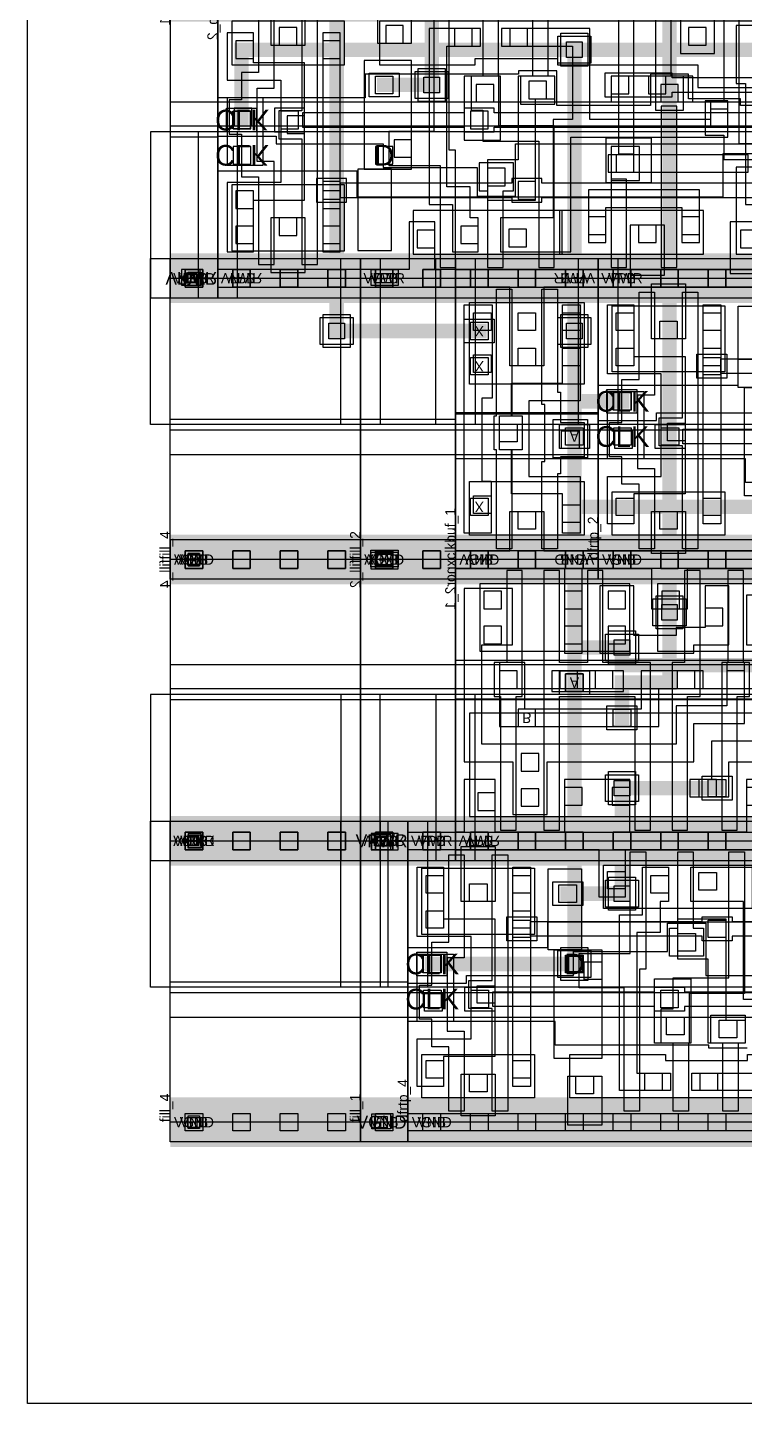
# Model space of a CAD drawing. Extents: x 0 to 50.5, y 0 to 99.5.
# Drawn here: x 0 to 6.93, y 0 to 13.3 of the extents above; entities that cross this region are included whole.
import ezdxf
from ezdxf.enums import TextEntityAlignment as Align

# ---------------------------------------------------------------- set-up
doc = ezdxf.new("R2010")
doc.units = 0
for name, color, linetype in [('L122D16', 13, 'CONTINUOUS'), ('L235D4', 32, 'CONTINUOUS'), ('L236D0', 12, 'CONTINUOUS'), ('L64D16', 14, 'CONTINUOUS'), ('L64D20', 26, 'CONTINUOUS'), ('L64D5', 19, 'CONTINUOUS'), ('L64D59', 18, 'CONTINUOUS'), ('L65D20', 22, 'CONTINUOUS'), ('L66D20', 16, 'CONTINUOUS'), ('L66D44', 21, 'CONTINUOUS'), ('L67D16', 29, 'CONTINUOUS'), ('L67D20', 8, 'CONTINUOUS'), ('L67D44', 9, 'CONTINUOUS'), ('L67D5', 17, 'CONTINUOUS'), ('L68D16', 15, 'CONTINUOUS'), ('L68D20', 6, 'CONTINUOUS'), ('L68D44', 7, 'CONTINUOUS'), ('L68D5', 20, 'CONTINUOUS'), ('L69D20', 4, 'CONTINUOUS'), ('L78D44', 24, 'CONTINUOUS'), ('L81D4', 28, 'CONTINUOUS'), ('L83D44', 30, 'CONTINUOUS'), ('L93D44', 25, 'CONTINUOUS'), ('L94D20', 27, 'CONTINUOUS'), ('L95D20', 23, 'CONTINUOUS')]:
    doc.layers.add(name, color=color, linetype=linetype)

# ---------------------------------------------------------------- blocks, each defined once
blk = doc.blocks.new('VIA_L1M1_PR_MR')
at = {"layer": 'L67D20'}
blk.add_lwpolyline([(-0.085, -0.085), (-0.085, 0.085), (0.085, 0.085), (0.085, -0.085)], close=True, dxfattribs=at)
at = {"layer": 'L67D44'}
blk.add_lwpolyline([(-0.085, -0.085), (-0.085, 0.085), (0.085, 0.085), (0.085, -0.085)], close=True, dxfattribs=at)
at = {"layer": 'L68D20'}
blk.add_lwpolyline([(-0.145, -0.115), (-0.145, 0.115), (0.145, 0.115), (0.145, -0.115)], close=True, dxfattribs=at)
blk = doc.blocks.new('VIA_M1M2_PR')
at = {"layer": 'L68D20'}
blk.add_lwpolyline([(-0.16, -0.13), (-0.16, 0.13), (0.16, 0.13), (0.16, -0.13)], close=True, dxfattribs=at)
at = {"layer": 'L68D44'}
blk.add_lwpolyline([(-0.075, -0.075), (-0.075, 0.075), (0.075, 0.075), (0.075, -0.075)], close=True, dxfattribs=at)
at = {"layer": 'L69D20'}
blk.add_lwpolyline([(-0.13, -0.16), (-0.13, 0.16), (0.13, 0.16), (0.13, -0.16)], close=True, dxfattribs=at)
blk = doc.blocks.new('sky130_fd_sc_hd__dfrtp_4')
at = {"layer": 'L122D16'}
blk.add_lwpolyline([(0.145, -0.085), (0.145, 0.085), (0.315, 0.085), (0.315, -0.085)], close=True, dxfattribs=at)
at = {"layer": 'L236D0'}
blk.add_lwpolyline([(0, 0), (0, 2.72), (10.58, 2.72), (10.58, 0)], close=True, dxfattribs=at)
at = {"layer": 'L64D16'}
blk.add_lwpolyline([(0.145, 2.635), (0.145, 2.805), (0.315, 2.805), (0.315, 2.635)], close=True, dxfattribs=at)
at = {"layer": 'L64D20'}
blk.add_lwpolyline([(-0.19, 1.305), (-0.19, 2.91), (10.77, 2.91), (10.77, 1.305)], close=True, dxfattribs=at)
at = {"layer": 'L65D20'}
for points in [[(0.135, 1.815), (0.135, 2.455), (1.225, 2.455), (1.225, 1.815)], [(1.89, 2.065), (1.89, 2.485), (3.335, 2.485), (3.335, 2.48), (3.33, 2.48), (3.33, 2.065)], [(1.565, 0.235), (1.565, 0.655), (2.49, 0.655), (2.49, 0.595), (3.285, 0.595), (3.285, 0.655), (4.645, 0.655), (4.645, 0.875), (5.315, 0.875), (5.315, 0.595), (6.165, 0.595), (6.165, 0.655), (8.025, 0.655), (8.025, 0.235)], [(0.135, 0.235), (0.135, 0.655), (1.225, 0.655), (1.225, 0.235)]]:
    blk.add_lwpolyline(points, close=True, dxfattribs=at)
at = {"layer": 'L66D20'}
for points in [[(0.395, 0.105), (0.395, 0.73), (0.23, 0.73), (0.23, 0.995), (0.11, 0.995), (0.11, 1.325), (0.23, 1.325), (0.23, 1.74), (0.395, 1.74), (0.395, 2.585), (0.545, 2.585), (0.545, 1.59), (0.38, 1.59), (0.38, 0.88), (0.545, 0.88), (0.545, 0.105)], [(0.815, 0.105), (0.815, 1.1), (0.59, 1.1), (0.59, 1.37), (0.815, 1.37), (0.815, 2.585), (0.965, 2.585), (0.965, 0.105)], [(2.09, 0.105), (2.09, 1.3), (1.655, 1.3), (1.655, 1.63), (2.15, 1.63), (2.15, 2.615), (2.3, 2.615), (2.3, 1.48), (2.24, 1.48), (2.24, 0.105)], [(2.565, 0.105), (2.565, 0.765), (2.45, 0.765), (2.45, 1.095), (2.565, 1.095), (2.565, 1.395), (3.105, 1.395), (3.105, 2.615), (3.255, 2.615), (3.255, 1.245), (2.72, 1.245), (2.72, 0.765), (2.715, 0.765), (2.715, 0.105)], [(2.53, 1.605), (2.53, 1.875), (2.61, 1.875), (2.61, 2.615), (2.76, 2.615), (2.76, 1.875), (2.86, 1.875), (2.86, 1.605)], [(3.045, 0.105), (3.045, 0.765), (2.93, 0.765), (2.93, 1.035), (3.26, 1.035), (3.26, 0.765), (3.195, 0.765), (3.195, 0.105)]]:
    blk.add_lwpolyline(points, close=True, dxfattribs=at)
at = {"layer": 'L66D44'}
for points in [[(1.93, 2.255), (1.93, 2.425), (2.1, 2.425), (2.1, 2.255)], [(2.815, 2.245), (2.815, 2.415), (2.985, 2.415), (2.985, 2.245)], [(0.175, 2.215), (0.175, 2.385), (0.345, 2.385), (0.345, 2.215)], [(0.595, 2.135), (0.595, 2.305), (0.765, 2.305), (0.765, 2.135)], [(1.015, 2.215), (1.015, 2.385), (1.185, 2.385), (1.185, 2.215)], [(2.35, 2.215), (2.35, 2.385), (2.52, 2.385), (2.52, 2.215)], [(0.175, 1.875), (0.175, 2.045), (0.345, 2.045), (0.345, 1.875)], [(1.015, 1.875), (1.015, 2.045), (1.185, 2.045), (1.185, 1.875)], [(2.61, 1.655), (2.61, 1.825), (2.78, 1.825), (2.78, 1.655)], [(1.705, 1.38), (1.705, 1.55), (1.875, 1.55), (1.875, 1.38)], [(0.16, 1.075), (0.16, 1.245), (0.33, 1.245), (0.33, 1.075)], [(0.67, 1.15), (0.67, 1.32), (0.84, 1.32), (0.84, 1.15)], [(2.5, 0.845), (2.5, 1.015), (2.67, 1.015), (2.67, 0.845)], [(3.01, 0.815), (3.01, 0.985), (3.18, 0.985), (3.18, 0.815)], [(0.175, 0.425), (0.175, 0.595), (0.345, 0.595), (0.345, 0.425)], [(1.015, 0.425), (1.015, 0.595), (1.185, 0.595), (1.185, 0.425)], [(0.595, 0.295), (0.595, 0.465), (0.765, 0.465), (0.765, 0.295)], [(1.625, 0.275), (1.625, 0.445), (1.795, 0.445), (1.795, 0.275)], [(2.29, 0.305), (2.29, 0.475), (2.46, 0.475), (2.46, 0.305)], [(2.825, 0.305), (2.825, 0.475), (2.995, 0.475), (2.995, 0.305)]]:
    blk.add_lwpolyline(points, close=True, dxfattribs=at)
at = {"layer": 'L67D16'}
for points in [[(0.15, 1.445), (0.15, 1.615), (0.32, 1.615), (0.32, 1.445)], [(1.525, 1.445), (1.525, 1.615), (1.695, 1.615), (1.695, 1.445)], [(0.15, 1.105), (0.15, 1.275), (0.32, 1.275), (0.32, 1.105)]]:
    blk.add_lwpolyline(points, close=True, dxfattribs=at)
at = {"layer": 'L67D20'}
for points in [[(1.85, 2.175), (1.85, 2.635), (0, 2.635), (0, 2.805), (9.2, 2.805), (9.2, 2.635), (2.1, 2.635), (2.1, 2.175)], [(0.515, 2.135), (0.515, 2.665), (0.845, 2.665), (0.845, 2.135)], [(0.09, 0.345), (0.09, 0.805), (0.61, 0.805), (0.61, 1.795), (0.09, 1.795), (0.09, 2.465), (0.345, 2.465), (0.345, 1.965), (0.84, 1.965), (0.84, 0.635), (0.345, 0.635), (0.345, 0.345)], [(1.015, 0.345), (1.015, 2.465), (1.185, 2.465), (1.185, 0.345)], [(1.355, 1.665), (1.355, 2.45), (1.68, 2.45), (1.68, 1.665)], [(2.045, 0.305), (2.045, 2.005), (2.27, 2.005), (2.27, 2.465), (2.52, 2.465), (2.52, 2.135), (2.44, 2.135), (2.44, 1.835), (2.215, 1.835), (2.215, 0.475), (2.54, 0.475), (2.54, 0.305)], [(2.745, 0.305), (2.745, 0.475), (3.43, 0.475), (3.43, 1.185), (3.245, 1.185), (3.245, 2.135), (2.735, 2.135), (2.735, 2.465), (3.415, 2.465), (3.415, 1.355), (4.935, 1.355), (4.935, 1.005), (4.765, 1.005), (4.765, 1.185), (3.6, 1.185), (3.6, 0.305)], [(2.905, 0.765), (2.905, 1.575), (2.61, 1.575), (2.61, 1.965), (3.075, 1.965), (3.075, 0.985), (3.26, 0.985), (3.26, 0.765)], [(0.09, 0.975), (0.09, 1.625), (0.44, 1.625), (0.44, 0.975)], [(1.415, 0.615), (1.415, 1.665), (1.875, 1.665), (1.875, 0.615)], [(2.385, 0.765), (2.385, 1.385), (2.735, 1.385), (2.735, 0.765)], [(0.515, 0.06), (0.515, 0.465), (0.845, 0.465), (0.845, 0.06)], [(1.545, -0.03), (1.545, 0.445), (1.875, 0.445), (1.875, -0.03)], [(0, -0.085), (0, 0.085), (9.2, 0.085), (9.2, -0.085)]]:
    blk.add_lwpolyline(points, close=True, dxfattribs=at)
at = {"layer": 'L67D44'}
for points in [[(0.145, 2.635), (0.145, 2.805), (0.315, 2.805), (0.315, 2.635)], [(0.605, 2.635), (0.605, 2.805), (0.775, 2.805), (0.775, 2.635)], [(1.065, 2.635), (1.065, 2.805), (1.235, 2.805), (1.235, 2.635)], [(1.525, 2.635), (1.525, 2.805), (1.695, 2.805), (1.695, 2.635)], [(1.985, 2.635), (1.985, 2.805), (2.155, 2.805), (2.155, 2.635)], [(2.445, 2.635), (2.445, 2.805), (2.615, 2.805), (2.615, 2.635)], [(2.905, 2.635), (2.905, 2.805), (3.075, 2.805), (3.075, 2.635)], [(1.015, 1.785), (1.015, 1.955), (1.185, 1.955), (1.185, 1.785)], [(2.905, 1.785), (2.905, 1.955), (3.075, 1.955), (3.075, 1.785)], [(0.61, 1.105), (0.61, 1.275), (0.78, 1.275), (0.78, 1.105)], [(2.445, 1.105), (2.445, 1.275), (2.615, 1.275), (2.615, 1.105)], [(0.145, -0.085), (0.145, 0.085), (0.315, 0.085), (0.315, -0.085)], [(0.605, -0.085), (0.605, 0.085), (0.775, 0.085), (0.775, -0.085)], [(1.065, -0.085), (1.065, 0.085), (1.235, 0.085), (1.235, -0.085)], [(1.525, -0.085), (1.525, 0.085), (1.695, 0.085), (1.695, -0.085)], [(1.985, -0.085), (1.985, 0.085), (2.155, 0.085), (2.155, -0.085)], [(2.445, -0.085), (2.445, 0.085), (2.615, 0.085), (2.615, -0.085)], [(2.905, -0.085), (2.905, 0.085), (3.075, 0.085), (3.075, -0.085)]]:
    blk.add_lwpolyline(points, close=True, dxfattribs=at)
at = {"layer": 'L68D16'}
for points in [[(0.145, 2.635), (0.145, 2.805), (0.315, 2.805), (0.315, 2.635)], [(0.145, -0.085), (0.145, 0.085), (0.315, 0.085), (0.315, -0.085)]]:
    blk.add_lwpolyline(points, close=True, dxfattribs=at)
at = {"layer": 'L68D20', "const_width": 0.48}
for points in [[(0, 2.72), (9.2, 2.72)], [(0, 0), (9.2, 0)]]:
    blk.add_lwpolyline(points, dxfattribs=at)
at = {"layer": 'L68D20'}
for points in [[(0.955, 1.755), (0.955, 1.985), (1.245, 1.985), (1.245, 1.755)], [(2.845, 1.755), (2.845, 1.8), (1.185, 1.8), (1.185, 1.94), (2.845, 1.94), (2.845, 1.985), (3.135, 1.985), (3.135, 1.94), (6.075, 1.94), (6.075, 1.8), (3.135, 1.8), (3.135, 1.755)], [(0.55, 1.075), (0.55, 1.305), (0.84, 1.305), (0.84, 1.075)], [(2.385, 1.075), (2.385, 1.12), (0.82, 1.12), (0.82, 1.26), (2.385, 1.26), (2.385, 1.305), (2.675, 1.305), (2.675, 1.26), (6.045, 1.26), (6.045, 1.12), (2.675, 1.12), (2.675, 1.075)]]:
    blk.add_lwpolyline(points, close=True, dxfattribs=at)
at = {"layer": 'L78D44'}
blk.add_lwpolyline([(0, 1.25), (0, 2.72), (9.2, 2.72), (9.2, 1.25)], close=True, dxfattribs=at)
at = {"layer": 'L81D4'}
blk.add_lwpolyline([(0, 0), (0, 2.72), (10.58, 2.72), (10.58, 0)], close=True, dxfattribs=at)
at = {"layer": 'L93D44'}
blk.add_lwpolyline([(0, -0.19), (0, 1.015), (10.58, 1.015), (10.58, -0.19)], close=True, dxfattribs=at)
at = {"layer": 'L94D20'}
blk.add_lwpolyline([(8.155, 1.355), (8.155, 1.935), (5.825, 1.935), (5.825, 1.515), (4.885, 1.515), (4.885, 1.935), (1.35, 1.935), (1.35, 1.685), (0, 1.685), (0, 2.91), (10.58, 2.91), (10.58, 1.355)], close=True, dxfattribs=at)
at = {"layer": 'L95D20'}
blk.add_lwpolyline([(3.28, 0.715), (2.91, 0.715), (2.91, 0.745), (1.425, 0.745), (1.425, 0.975), (0, 0.975), (0, 1.345), (0.565, 1.345), (0.565, 1.42), (1.6, 1.42), (1.6, 1.65), (2.51, 1.65), (2.51, 1.925), (2.88, 1.925), (2.88, 1.42), (6.08, 1.42)], dxfattribs=at)
at = {"layer": 'L64D5'}
blk.add_text('VPB', height=0.1, dxfattribs=at).set_placement((0.23, 2.72), align=Align.MIDDLE_CENTER)
at = {"layer": 'L64D59'}
blk.add_text('VNB', height=0.1, dxfattribs=at).set_placement((0.23, 0), align=Align.MIDDLE_CENTER)
at = {"layer": 'L67D5'}
for s, p in [('CLK', (0.235, 1.53)), ('D', (1.61, 1.53)), ('CLK', (0.235, 1.19))]:
    blk.add_text(s, height=0.2, dxfattribs=at).set_placement(p, align=Align.MIDDLE_CENTER)
at = {"layer": 'L68D5'}
for s, p in [('VPWR', (0.23, 2.72)), ('VGND', (0.23, 0))]:
    blk.add_text(s, height=0.1, dxfattribs=at).set_placement(p, align=Align.MIDDLE_CENTER)
at = {"layer": 'L83D44'}
blk.add_text('dfrtp_4', height=0.1, rotation=90, dxfattribs=at).set_placement((0, 0))
blk = doc.blocks.new('sky130_fd_sc_hd__dfrtp_2')
at = {"layer": 'L122D16'}
blk.add_lwpolyline([(0.145, -0.085), (0.145, 0.085), (0.315, 0.085), (0.315, -0.085)], close=True, dxfattribs=at)
at = {"layer": 'L236D0'}
blk.add_lwpolyline([(0, 0), (0, 2.72), (9.66, 2.72), (9.66, 0)], close=True, dxfattribs=at)
at = {"layer": 'L64D16'}
blk.add_lwpolyline([(0.145, 2.635), (0.145, 2.805), (0.315, 2.805), (0.315, 2.635)], close=True, dxfattribs=at)
at = {"layer": 'L64D20'}
blk.add_lwpolyline([(-0.19, 1.305), (-0.19, 2.91), (9.85, 2.91), (9.85, 1.305)], close=True, dxfattribs=at)
at = {"layer": 'L65D20'}
for points in [[(0.135, 1.815), (0.135, 2.455), (1.225, 2.455), (1.225, 1.815)], [(1.89, 2.065), (1.89, 2.485), (3.335, 2.485), (3.335, 2.48), (3.33, 2.48), (3.33, 2.065)], [(3.305, 2.065), (3.305, 2.485), (4.7, 2.485), (4.7, 2.065)], [(5.015, 1.645), (5.015, 2.485), (8, 2.485), (8, 2.065), (5.695, 2.065), (5.695, 1.645)], [(1.565, 0.235), (1.565, 0.655), (2.49, 0.655), (2.49, 0.595), (3.285, 0.595), (3.285, 0.655), (4.645, 0.655), (4.645, 0.875), (5.315, 0.875), (5.315, 0.595), (6.165, 0.595), (6.165, 0.655), (8.025, 0.655), (8.025, 0.235)], [(0.135, 0.235), (0.135, 0.655), (1.225, 0.655), (1.225, 0.235)]]:
    blk.add_lwpolyline(points, close=True, dxfattribs=at)
at = {"layer": 'L66D20'}
for points in [[(0.395, 0.105), (0.395, 0.73), (0.23, 0.73), (0.23, 0.995), (0.11, 0.995), (0.11, 1.325), (0.23, 1.325), (0.23, 1.74), (0.395, 1.74), (0.395, 2.585), (0.545, 2.585), (0.545, 1.59), (0.38, 1.59), (0.38, 0.88), (0.545, 0.88), (0.545, 0.105)], [(0.815, 0.105), (0.815, 1.1), (0.59, 1.1), (0.59, 1.37), (0.815, 1.37), (0.815, 2.585), (0.965, 2.585), (0.965, 0.105)], [(2.09, 0.105), (2.09, 1.3), (1.655, 1.3), (1.655, 1.63), (2.15, 1.63), (2.15, 2.615), (2.3, 2.615), (2.3, 1.48), (2.24, 1.48), (2.24, 0.105)], [(2.565, 0.105), (2.565, 0.765), (2.45, 0.765), (2.45, 1.095), (2.565, 1.095), (2.565, 1.395), (3.105, 1.395), (3.105, 2.615), (3.255, 2.615), (3.255, 1.245), (2.72, 1.245), (2.72, 0.765), (2.715, 0.765), (2.715, 0.105)], [(2.53, 1.605), (2.53, 1.875), (2.61, 1.875), (2.61, 2.615), (2.76, 2.615), (2.76, 1.875), (2.86, 1.875), (2.86, 1.605)], [(3.805, 1.76), (3.805, 2.615), (3.955, 2.615), (3.955, 1.76)], [(4.29, 1.055), (4.29, 2.615), (4.44, 2.615), (4.44, 1.055)], [(4.895, 0.105), (4.895, 1.005), (4.715, 1.005), (4.715, 1.335), (4.895, 1.335), (4.895, 1.57), (5.275, 1.57), (5.275, 2.615), (5.425, 2.615), (5.425, 1.42), (5.045, 1.42), (5.045, 0.105)], [(3.805, 1.445), (3.805, 1.775), (4.08, 1.775), (4.08, 1.445)], [(3.875, 0.105), (3.875, 1.515), (4.025, 1.515), (4.025, 0.105)], [(4.235, 0.105), (4.235, 1.095), (4.505, 1.095), (4.505, 0.765), (4.385, 0.765), (4.385, 0.105)], [(3.045, 0.105), (3.045, 0.765), (2.93, 0.765), (2.93, 1.035), (3.26, 1.035), (3.26, 0.765), (3.195, 0.765), (3.195, 0.105)]]:
    blk.add_lwpolyline(points, close=True, dxfattribs=at)
at = {"layer": 'L66D44'}
for points in [[(1.93, 2.255), (1.93, 2.425), (2.1, 2.425), (2.1, 2.255)], [(2.815, 2.245), (2.815, 2.415), (2.985, 2.415), (2.985, 2.245)], [(5.055, 2.255), (5.055, 2.425), (5.225, 2.425), (5.225, 2.255)], [(0.175, 2.215), (0.175, 2.385), (0.345, 2.385), (0.345, 2.215)], [(0.595, 2.135), (0.595, 2.305), (0.765, 2.305), (0.765, 2.135)], [(1.015, 2.215), (1.015, 2.385), (1.185, 2.385), (1.185, 2.215)], [(2.35, 2.215), (2.35, 2.385), (2.52, 2.385), (2.52, 2.215)], [(3.585, 2.125), (3.585, 2.295), (3.755, 2.295), (3.755, 2.125)], [(4.07, 2.205), (4.07, 2.375), (4.24, 2.375), (4.24, 2.205)], [(4.49, 2.125), (4.49, 2.295), (4.66, 2.295), (4.66, 2.125)], [(0.175, 1.875), (0.175, 2.045), (0.345, 2.045), (0.345, 1.875)], [(1.015, 1.875), (1.015, 2.045), (1.185, 2.045), (1.185, 1.875)], [(2.61, 1.655), (2.61, 1.825), (2.78, 1.825), (2.78, 1.655)], [(3.855, 1.525), (3.855, 1.695), (4.025, 1.695), (4.025, 1.525)], [(1.705, 1.38), (1.705, 1.55), (1.875, 1.55), (1.875, 1.38)], [(0.16, 1.075), (0.16, 1.245), (0.33, 1.245), (0.33, 1.075)], [(0.67, 1.15), (0.67, 1.32), (0.84, 1.32), (0.84, 1.15)], [(4.765, 1.085), (4.765, 1.255), (4.935, 1.255), (4.935, 1.085)], [(2.5, 0.845), (2.5, 1.015), (2.67, 1.015), (2.67, 0.845)], [(3.01, 0.815), (3.01, 0.985), (3.18, 0.985), (3.18, 0.815)], [(4.285, 0.845), (4.285, 1.015), (4.455, 1.015), (4.455, 0.845)], [(0.175, 0.425), (0.175, 0.595), (0.345, 0.595), (0.345, 0.425)], [(1.015, 0.425), (1.015, 0.595), (1.185, 0.595), (1.185, 0.425)], [(0.595, 0.295), (0.595, 0.465), (0.765, 0.465), (0.765, 0.295)], [(1.625, 0.275), (1.625, 0.445), (1.795, 0.445), (1.795, 0.275)], [(2.29, 0.305), (2.29, 0.475), (2.46, 0.475), (2.46, 0.305)], [(2.825, 0.305), (2.825, 0.475), (2.995, 0.475), (2.995, 0.305)], [(4.555, 0.295), (4.555, 0.465), (4.725, 0.465), (4.725, 0.295)]]:
    blk.add_lwpolyline(points, close=True, dxfattribs=at)
at = {"layer": 'L67D16'}
for points in [[(0.15, 1.445), (0.15, 1.615), (0.32, 1.615), (0.32, 1.445)], [(1.525, 1.445), (1.525, 1.615), (1.695, 1.615), (1.695, 1.445)], [(0.15, 1.105), (0.15, 1.275), (0.32, 1.275), (0.32, 1.105)]]:
    blk.add_lwpolyline(points, close=True, dxfattribs=at)
at = {"layer": 'L67D20'}
for points in [[(1.85, 2.175), (1.85, 2.635), (0, 2.635), (0, 2.805), (9.2, 2.805), (9.2, 2.635), (2.1, 2.635), (2.1, 2.175)], [(0.515, 2.135), (0.515, 2.665), (0.845, 2.665), (0.845, 2.135)], [(3.99, 2.205), (3.99, 2.69), (4.32, 2.69), (4.32, 2.205)], [(4.955, 2.175), (4.955, 2.675), (5.325, 2.675), (5.325, 2.175)], [(0.09, 0.345), (0.09, 0.805), (0.61, 0.805), (0.61, 1.795), (0.09, 1.795), (0.09, 2.465), (0.345, 2.465), (0.345, 1.965), (0.84, 1.965), (0.84, 0.635), (0.345, 0.635), (0.345, 0.345)], [(1.015, 0.345), (1.015, 2.465), (1.185, 2.465), (1.185, 0.345)], [(1.355, 1.665), (1.355, 2.45), (1.68, 2.45), (1.68, 1.665)], [(2.045, 0.305), (2.045, 2.005), (2.27, 2.005), (2.27, 2.465), (2.52, 2.465), (2.52, 2.135), (2.44, 2.135), (2.44, 1.835), (2.215, 1.835), (2.215, 0.475), (2.54, 0.475), (2.54, 0.305)], [(2.745, 0.305), (2.745, 0.475), (3.43, 0.475), (3.43, 1.185), (3.245, 1.185), (3.245, 2.135), (2.735, 2.135), (2.735, 2.465), (3.415, 2.465), (3.415, 1.355), (4.935, 1.355), (4.935, 1.005), (4.765, 1.005), (4.765, 1.185), (3.6, 1.185), (3.6, 0.305)], [(5.015, 0.275), (5.015, 0.835), (5.105, 0.835), (5.105, 2.005), (5.495, 2.005), (5.495, 2.465), (5.665, 2.465), (5.665, 1.835), (5.275, 1.835), (5.275, 0.445), (5.365, 0.445), (5.365, 0.275)], [(3.585, 1.865), (3.585, 2.375), (3.755, 2.375), (3.755, 2.035), (4.49, 2.035), (4.49, 2.375), (4.66, 2.375), (4.66, 1.865)], [(2.905, 0.765), (2.905, 1.575), (2.61, 1.575), (2.61, 1.965), (3.075, 1.965), (3.075, 0.985), (3.26, 0.985), (3.26, 0.765)], [(0.09, 0.975), (0.09, 1.625), (0.44, 1.625), (0.44, 0.975)], [(1.415, 0.615), (1.415, 1.665), (1.875, 1.665), (1.875, 0.615)], [(3.775, 1.525), (3.775, 1.695), (5.13, 1.695), (5.13, 1.525)], [(2.385, 0.765), (2.385, 1.385), (2.735, 1.385), (2.735, 0.765)], [(3.805, 0.765), (3.805, 1.015), (4.595, 1.015), (4.595, 0.765)], [(4.475, 0.055), (4.475, 0.545), (4.805, 0.545), (4.805, 0.055)], [(0.515, 0.06), (0.515, 0.465), (0.845, 0.465), (0.845, 0.06)], [(1.545, -0.03), (1.545, 0.445), (1.875, 0.445), (1.875, -0.03)], [(0, -0.085), (0, 0.085), (9.2, 0.085), (9.2, -0.085)]]:
    blk.add_lwpolyline(points, close=True, dxfattribs=at)
at = {"layer": 'L67D44'}
for points in [[(0.145, 2.635), (0.145, 2.805), (0.315, 2.805), (0.315, 2.635)], [(0.605, 2.635), (0.605, 2.805), (0.775, 2.805), (0.775, 2.635)], [(1.065, 2.635), (1.065, 2.805), (1.235, 2.805), (1.235, 2.635)], [(1.525, 2.635), (1.525, 2.805), (1.695, 2.805), (1.695, 2.635)], [(1.985, 2.635), (1.985, 2.805), (2.155, 2.805), (2.155, 2.635)], [(2.445, 2.635), (2.445, 2.805), (2.615, 2.805), (2.615, 2.635)], [(2.905, 2.635), (2.905, 2.805), (3.075, 2.805), (3.075, 2.635)], [(3.365, 2.635), (3.365, 2.805), (3.535, 2.805), (3.535, 2.635)], [(3.825, 2.635), (3.825, 2.805), (3.995, 2.805), (3.995, 2.635)], [(4.285, 2.635), (4.285, 2.805), (4.455, 2.805), (4.455, 2.635)], [(4.745, 2.635), (4.745, 2.805), (4.915, 2.805), (4.915, 2.635)], [(1.015, 1.785), (1.015, 1.955), (1.185, 1.955), (1.185, 1.785)], [(2.905, 1.785), (2.905, 1.955), (3.075, 1.955), (3.075, 1.785)], [(0.61, 1.105), (0.61, 1.275), (0.78, 1.275), (0.78, 1.105)], [(2.445, 1.105), (2.445, 1.275), (2.615, 1.275), (2.615, 1.105)], [(3.805, 0.765), (3.805, 0.935), (3.975, 0.935), (3.975, 0.765)], [(4.165, 0.765), (4.165, 0.935), (4.335, 0.935), (4.335, 0.765)], [(0.145, -0.085), (0.145, 0.085), (0.315, 0.085), (0.315, -0.085)], [(0.605, -0.085), (0.605, 0.085), (0.775, 0.085), (0.775, -0.085)], [(1.065, -0.085), (1.065, 0.085), (1.235, 0.085), (1.235, -0.085)]]:
    blk.add_lwpolyline(points, close=True, dxfattribs=at)
at = {"layer": 'L68D16'}
for points in [[(0.145, 2.635), (0.145, 2.805), (0.315, 2.805), (0.315, 2.635)], [(0.145, -0.085), (0.145, 0.085), (0.315, 0.085), (0.315, -0.085)]]:
    blk.add_lwpolyline(points, close=True, dxfattribs=at)
at = {"layer": 'L68D20', "const_width": 0.48}
for points in [[(0, 2.72), (9.2, 2.72)], [(0, 0), (9.2, 0)]]:
    blk.add_lwpolyline(points, dxfattribs=at)
at = {"layer": 'L68D20'}
for points in [[(0.955, 1.755), (0.955, 1.985), (1.245, 1.985), (1.245, 1.755)], [(2.845, 1.755), (2.845, 1.8), (1.185, 1.8), (1.185, 1.94), (2.845, 1.94), (2.845, 1.985), (3.135, 1.985), (3.135, 1.94), (6.075, 1.94), (6.075, 1.8), (3.135, 1.8), (3.135, 1.755)], [(0.55, 1.075), (0.55, 1.305), (0.84, 1.305), (0.84, 1.075)], [(2.385, 1.075), (2.385, 1.12), (0.82, 1.12), (0.82, 1.26), (2.385, 1.26), (2.385, 1.305), (2.675, 1.305), (2.675, 1.26), (6.045, 1.26), (6.045, 1.12), (2.675, 1.12), (2.675, 1.075)], [(3.745, 0.735), (3.745, 0.965), (4.395, 0.965), (4.395, 0.92), (7.335, 0.92), (7.335, 0.965), (7.635, 0.965), (7.635, 0.735), (7.345, 0.735), (7.345, 0.78), (4.395, 0.78), (4.395, 0.735)]]:
    blk.add_lwpolyline(points, close=True, dxfattribs=at)
at = {"layer": 'L78D44'}
blk.add_lwpolyline([(0, 1.25), (0, 2.72), (9.2, 2.72), (9.2, 1.25)], close=True, dxfattribs=at)
at = {"layer": 'L81D4'}
blk.add_lwpolyline([(0, 0), (0, 2.72), (9.66, 2.72), (9.66, 0)], close=True, dxfattribs=at)
at = {"layer": 'L93D44'}
blk.add_lwpolyline([(0, -0.19), (0, 1.015), (9.66, 1.015), (9.66, -0.19)], close=True, dxfattribs=at)
at = {"layer": 'L94D20'}
blk.add_lwpolyline([(8.155, 1.355), (8.155, 1.935), (5.825, 1.935), (5.825, 1.515), (4.885, 1.515), (4.885, 1.935), (1.35, 1.935), (1.35, 1.685), (0, 1.685), (0, 2.91), (9.66, 2.91), (9.66, 1.355)], close=True, dxfattribs=at)
at = {"layer": 'L95D20'}
blk.add_lwpolyline([(5.405, 1.05), (5.055, 1.05), (5.055, 0.985), (4.555, 0.985), (4.555, 0.745), (4.185, 0.745), (4.185, 1.05), (3.28, 1.05), (3.28, 0.715), (2.91, 0.715), (2.91, 0.745), (1.425, 0.745), (1.425, 0.975), (0, 0.975), (0, 1.345), (0.565, 1.345), (0.565, 1.42), (1.6, 1.42), (1.6, 1.65), (2.51, 1.65), (2.51, 1.925), (2.88, 1.925), (2.88, 1.42), (6.08, 1.42)], dxfattribs=at)
blk.add_lwpolyline([(3.755, 1.365), (3.755, 1.795), (4.195, 1.795), (4.195, 1.365)], close=True, dxfattribs=at)
at = {"layer": 'L64D5'}
blk.add_text('VPB', height=0.1, dxfattribs=at).set_placement((0.23, 2.72), align=Align.MIDDLE_CENTER)
at = {"layer": 'L64D59'}
blk.add_text('VNB', height=0.1, dxfattribs=at).set_placement((0.23, 0), align=Align.MIDDLE_CENTER)
at = {"layer": 'L67D5'}
for s, p in [('CLK', (0.235, 1.53)), ('D', (1.61, 1.53)), ('CLK', (0.235, 1.19))]:
    blk.add_text(s, height=0.2, dxfattribs=at).set_placement(p, align=Align.MIDDLE_CENTER)
at = {"layer": 'L68D5'}
for s, p in [('VPWR', (0.23, 2.72)), ('VGND', (0.23, 0))]:
    blk.add_text(s, height=0.1, dxfattribs=at).set_placement(p, align=Align.MIDDLE_CENTER)
at = {"layer": 'L83D44'}
blk.add_text('dfrtp_2', height=0.1, rotation=90, dxfattribs=at).set_placement((0, 0))
blk = doc.blocks.new('sky130_fd_sc_hd__fill_1')
at = {"layer": 'L122D16'}
blk.add_lwpolyline([(0.14, -0.055), (0.14, 0.055), (0.26, 0.055), (0.26, -0.055)], close=True, dxfattribs=at)
at = {"layer": 'L64D16'}
blk.add_lwpolyline([(0.155, 2.67), (0.155, 2.755), (0.255, 2.755), (0.255, 2.67)], close=True, dxfattribs=at)
at = {"layer": 'L64D20'}
blk.add_lwpolyline([(-0.19, 1.305), (-0.19, 2.91), (0.65, 2.91), (0.65, 1.305)], close=True, dxfattribs=at)
at = {"layer": 'L67D20', "const_width": 0.17}
for points in [[(0, 2.72), (0.46, 2.72)], [(0, 0), (0.46, 0)]]:
    blk.add_lwpolyline(points, dxfattribs=at)
at = {"layer": 'L67D44'}
for points in [[(0.145, 2.635), (0.145, 2.805), (0.315, 2.805), (0.315, 2.635)], [(0.145, -0.085), (0.145, 0.085), (0.315, 0.085), (0.315, -0.085)]]:
    blk.add_lwpolyline(points, close=True, dxfattribs=at)
at = {"layer": 'L68D16'}
for points in [[(0.11, 2.635), (0.11, 2.785), (0.29, 2.785), (0.29, 2.635)], [(0.11, -0.065), (0.11, 0.08), (0.29, 0.08), (0.29, -0.065)]]:
    blk.add_lwpolyline(points, close=True, dxfattribs=at)
at = {"layer": 'L68D20', "const_width": 0.48}
for points in [[(0, 2.72), (0.46, 2.72)], [(0, 0), (0.46, 0)]]:
    blk.add_lwpolyline(points, dxfattribs=at)
at = {"layer": 'L78D44'}
blk.add_lwpolyline([(0, 1.25), (0, 2.72), (0.46, 2.72), (0.46, 1.25)], close=True, dxfattribs=at)
at = {"layer": 'L81D4'}
blk.add_lwpolyline([(0, 0), (0, 2.72), (0.46, 2.72), (0.46, 0)], close=True, dxfattribs=at)
at = {"layer": 'L93D44'}
blk.add_lwpolyline([(0, -0.19), (0, 1.015), (0.46, 1.015), (0.46, -0.19)], close=True, dxfattribs=at)
at = {"layer": 'L94D20'}
blk.add_lwpolyline([(0, 1.355), (0, 2.91), (0.46, 2.91), (0.46, 1.355)], close=True, dxfattribs=at)
at = {"layer": 'L64D5'}
blk.add_text('VPB', height=0.1, dxfattribs=at).set_placement((0.23, 2.72), align=Align.MIDDLE_CENTER)
at = {"layer": 'L64D59'}
blk.add_text('VNB', height=0.1, dxfattribs=at).set_placement((0.23, 0), align=Align.MIDDLE_CENTER)
at = {"layer": 'L68D5'}
for s, p in [('VPWR', (0.205, 2.72)), ('VGND', (0.205, 0))]:
    blk.add_text(s, height=0.125, dxfattribs=at).set_placement(p, align=Align.MIDDLE_CENTER)
at = {"layer": 'L83D44'}
blk.add_text('fill_1', height=0.1, rotation=90, dxfattribs=at).set_placement((0, 0))
blk = doc.blocks.new('sky130_fd_sc_hd__fill_2')
at = {"layer": 'L122D16'}
blk.add_lwpolyline([(0.155, -0.05), (0.155, 0.06), (0.315, 0.06), (0.315, -0.05)], close=True, dxfattribs=at)
at = {"layer": 'L64D16'}
blk.add_lwpolyline([(0.14, 2.675), (0.14, 2.765), (0.31, 2.765), (0.31, 2.675)], close=True, dxfattribs=at)
at = {"layer": 'L64D20'}
blk.add_lwpolyline([(-0.19, 1.305), (-0.19, 2.91), (1.11, 2.91), (1.11, 1.305)], close=True, dxfattribs=at)
at = {"layer": 'L67D20', "const_width": 0.17}
for points in [[(0, 2.72), (0.92, 2.72)], [(0, 0), (0.92, 0)]]:
    blk.add_lwpolyline(points, dxfattribs=at)
at = {"layer": 'L67D44'}
for points in [[(0.145, 2.635), (0.145, 2.805), (0.315, 2.805), (0.315, 2.635)], [(0.605, 2.635), (0.605, 2.805), (0.775, 2.805), (0.775, 2.635)], [(0.145, -0.085), (0.145, 0.085), (0.315, 0.085), (0.315, -0.085)], [(0.605, -0.085), (0.605, 0.085), (0.775, 0.085), (0.775, -0.085)]]:
    blk.add_lwpolyline(points, close=True, dxfattribs=at)
at = {"layer": 'L68D16'}
for points in [[(0.105, 2.65), (0.105, 2.805), (0.365, 2.805), (0.365, 2.65)], [(0.1, -0.07), (0.1, 0.09), (0.365, 0.09), (0.365, -0.07)]]:
    blk.add_lwpolyline(points, close=True, dxfattribs=at)
at = {"layer": 'L68D20', "const_width": 0.48}
for points in [[(0, 2.72), (0.92, 2.72)], [(0, 0), (0.92, 0)]]:
    blk.add_lwpolyline(points, dxfattribs=at)
at = {"layer": 'L78D44'}
blk.add_lwpolyline([(0, 1.25), (0, 2.72), (0.92, 2.72), (0.92, 1.25)], close=True, dxfattribs=at)
at = {"layer": 'L81D4'}
blk.add_lwpolyline([(0, 0), (0, 2.72), (0.92, 2.72), (0.92, 0)], close=True, dxfattribs=at)
at = {"layer": 'L93D44'}
blk.add_lwpolyline([(0, -0.19), (0, 1.015), (0.92, 1.015), (0.92, -0.19)], close=True, dxfattribs=at)
at = {"layer": 'L94D20'}
blk.add_lwpolyline([(0, 1.355), (0, 2.91), (0.92, 2.91), (0.92, 1.355)], close=True, dxfattribs=at)
at = {"layer": 'L64D5'}
blk.add_text('VPB', height=0.1, dxfattribs=at).set_placement((0.23, 2.72), align=Align.MIDDLE_CENTER)
at = {"layer": 'L64D59'}
blk.add_text('VNB', height=0.1, dxfattribs=at).set_placement((0.23, 0), align=Align.MIDDLE_CENTER)
at = {"layer": 'L68D5'}
for s, p in [('VPWR', (0.23, 2.72)), ('VGND', (0.23, 0))]:
    blk.add_text(s, height=0.1, dxfattribs=at).set_placement(p, align=Align.MIDDLE_CENTER)
at = {"layer": 'L83D44'}
blk.add_text('fill_2', height=0.1, rotation=90, dxfattribs=at).set_placement((0, 0))
blk = doc.blocks.new('sky130_fd_sc_hd__clkbuf_1')
at = {"layer": 'L122D16'}
blk.add_lwpolyline([(1.065, -0.085), (1.065, 0.085), (1.235, 0.085), (1.235, -0.085)], close=True, dxfattribs=at)
at = {"layer": 'L236D0'}
blk.add_lwpolyline([(0, 0), (0, 2.72), (1.38, 2.72), (1.38, 0)], close=True, dxfattribs=at)
at = {"layer": 'L64D16'}
blk.add_lwpolyline([(1.065, 2.635), (1.065, 2.805), (1.235, 2.805), (1.235, 2.635)], close=True, dxfattribs=at)
at = {"layer": 'L64D20'}
blk.add_lwpolyline([(-0.19, 1.305), (-0.19, 2.91), (1.57, 2.91), (1.57, 1.305)], close=True, dxfattribs=at)
at = {"layer": 'L65D20'}
for points in [[(0.135, 1.695), (0.135, 2.485), (1.245, 2.485), (1.245, 1.695)], [(0.135, 0.235), (0.135, 0.755), (1.245, 0.755), (1.245, 0.235)]]:
    blk.add_lwpolyline(points, close=True, dxfattribs=at)
at = {"layer": 'L66D20'}
for points in [[(0.395, 0.105), (0.395, 1.06), (0.375, 1.06), (0.375, 1.39), (0.395, 1.39), (0.395, 2.615), (0.545, 2.615), (0.545, 1.39), (0.645, 1.39), (0.645, 1.06), (0.545, 1.06), (0.545, 0.105)], [(0.835, 0.105), (0.835, 0.95), (0.865, 0.95), (0.865, 1.5), (0.835, 1.5), (0.835, 2.615), (0.985, 2.615), (0.985, 1.62), (1.015, 1.62), (1.015, 1.325), (1.245, 1.325), (1.245, 0.995), (1.015, 0.995), (1.015, 0.83), (0.985, 0.83), (0.985, 0.105)]]:
    blk.add_lwpolyline(points, close=True, dxfattribs=at)
at = {"layer": 'L66D44'}
for points in [[(0.175, 2.215), (0.175, 2.385), (0.345, 2.385), (0.345, 2.215)], [(0.605, 2.215), (0.605, 2.385), (0.775, 2.385), (0.775, 2.215)], [(1.035, 2.215), (1.035, 2.385), (1.205, 2.385), (1.205, 2.215)], [(0.605, 1.875), (0.605, 2.045), (0.775, 2.045), (0.775, 1.875)], [(1.035, 1.875), (1.035, 2.045), (1.205, 2.045), (1.205, 1.875)], [(0.175, 1.81), (0.175, 1.98), (0.345, 1.98), (0.345, 1.81)], [(0.425, 1.14), (0.425, 1.31), (0.595, 1.31), (0.595, 1.14)], [(1.025, 1.075), (1.025, 1.245), (1.195, 1.245), (1.195, 1.075)], [(0.175, 0.445), (0.175, 0.615), (0.345, 0.615), (0.345, 0.445)], [(0.605, 0.295), (0.605, 0.465), (0.775, 0.465), (0.775, 0.295)], [(1.035, 0.36), (1.035, 0.53), (1.205, 0.53), (1.205, 0.36)]]:
    blk.add_lwpolyline(points, close=True, dxfattribs=at)
at = {"layer": 'L67D16'}
for points in [[(0.145, 2.125), (0.145, 2.295), (0.315, 2.295), (0.315, 2.125)], [(0.145, 1.785), (0.145, 1.955), (0.315, 1.955), (0.315, 1.785)], [(1.065, 1.105), (1.065, 1.275), (1.235, 1.275), (1.235, 1.105)], [(0.145, 0.425), (0.145, 0.595), (0.315, 0.595), (0.315, 0.425)]]:
    blk.add_lwpolyline(points, close=True, dxfattribs=at)
at = {"layer": 'L67D20'}
for points in [[(0.525, 1.875), (0.525, 2.635), (0, 2.635), (0, 2.805), (1.38, 2.805), (1.38, 2.635), (0.855, 2.635), (0.855, 1.875)], [(0.085, 0.255), (0.085, 2.465), (0.355, 2.465), (0.355, 1.56), (0.255, 1.56), (0.255, 0.76), (0.345, 0.76), (0.345, 0.255)], [(1.035, 0.255), (1.035, 0.635), (0.54, 0.635), (0.54, 1.06), (0.425, 1.06), (0.425, 1.39), (0.54, 1.39), (0.54, 1.705), (1.035, 1.705), (1.035, 2.465), (1.205, 2.465), (1.205, 1.535), (0.71, 1.535), (0.71, 0.805), (1.205, 0.805), (1.205, 0.255)], [(0.945, 0.985), (0.945, 1.355), (1.275, 1.355), (1.275, 0.985)], [(0, -0.085), (0, 0.085), (0.525, 0.085), (0.525, 0.465), (0.855, 0.465), (0.855, 0.085), (1.38, 0.085), (1.38, -0.085)]]:
    blk.add_lwpolyline(points, close=True, dxfattribs=at)
at = {"layer": 'L67D44'}
for points in [[(0.145, 2.635), (0.145, 2.805), (0.315, 2.805), (0.315, 2.635)], [(0.605, 2.635), (0.605, 2.805), (0.775, 2.805), (0.775, 2.635)], [(1.065, 2.635), (1.065, 2.805), (1.235, 2.805), (1.235, 2.635)], [(0.145, -0.085), (0.145, 0.085), (0.315, 0.085), (0.315, -0.085)], [(0.605, -0.085), (0.605, 0.085), (0.775, 0.085), (0.775, -0.085)], [(1.065, -0.085), (1.065, 0.085), (1.235, 0.085), (1.235, -0.085)]]:
    blk.add_lwpolyline(points, close=True, dxfattribs=at)
at = {"layer": 'L68D16'}
for points in [[(1.065, 2.635), (1.065, 2.805), (1.235, 2.805), (1.235, 2.635)], [(1.065, -0.085), (1.065, 0.085), (1.235, 0.085), (1.235, -0.085)]]:
    blk.add_lwpolyline(points, close=True, dxfattribs=at)
at = {"layer": 'L68D20', "const_width": 0.48}
for points in [[(1.38, 2.72), (0, 2.72)], [(1.38, 0), (0, 0)]]:
    blk.add_lwpolyline(points, dxfattribs=at)
at = {"layer": 'L78D44'}
blk.add_lwpolyline([(0, 1.25), (0, 2.72), (1.38, 2.72), (1.38, 1.25)], close=True, dxfattribs=at)
at = {"layer": 'L81D4'}
blk.add_lwpolyline([(0, 0), (0, 2.72), (1.38, 2.72), (1.38, 0)], close=True, dxfattribs=at)
at = {"layer": 'L93D44'}
blk.add_lwpolyline([(0, -0.19), (0, 1.015), (1.38, 1.015), (1.38, -0.19)], close=True, dxfattribs=at)
at = {"layer": 'L94D20'}
blk.add_lwpolyline([(0, 1.42), (0, 2.91), (1.38, 2.91), (1.38, 1.42)], close=True, dxfattribs=at)
at = {"layer": 'L95D20'}
blk.add_lwpolyline([(0, 0.975), (0, 1.41), (1.38, 1.41), (1.38, 0.975)], close=True, dxfattribs=at)
at = {"layer": 'L64D5'}
blk.add_text('VPB', height=0.1, rotation=180, dxfattribs=at).set_placement((1.15, 2.72), align=Align.MIDDLE_CENTER)
at = {"layer": 'L64D59'}
blk.add_text('VNB', height=0.1, rotation=180, dxfattribs=at).set_placement((1.15, 0), align=Align.MIDDLE_CENTER)
at = {"layer": 'L67D5'}
for s, p in [('X', (0.23, 2.21)), ('X', (0.23, 1.87)), ('A', (1.15, 1.19)), ('X', (0.23, 0.51))]:
    blk.add_text(s, height=0.1, rotation=180, dxfattribs=at).set_placement(p, align=Align.MIDDLE_CENTER)
at = {"layer": 'L68D5'}
for s, p in [('VPWR', (1.15, 2.72)), ('VGND', (1.15, 0))]:
    blk.add_text(s, height=0.1, rotation=180, dxfattribs=at).set_placement(p, align=Align.MIDDLE_CENTER)
at = {"layer": 'L83D44'}
blk.add_text('clkbuf_1', height=0.1, rotation=90, dxfattribs=at).set_placement((0, 0))
blk = doc.blocks.new('sky130_fd_sc_hd__fill_4')
at = {"layer": 'L122D16'}
blk.add_lwpolyline([(0.175, -0.06), (0.175, 0.06), (0.285, 0.06), (0.285, -0.06)], close=True, dxfattribs=at)
at = {"layer": 'L64D16'}
blk.add_lwpolyline([(0.175, 2.65), (0.175, 2.78), (0.3, 2.78), (0.3, 2.65)], close=True, dxfattribs=at)
at = {"layer": 'L64D20'}
blk.add_lwpolyline([(-0.19, 1.305), (-0.19, 2.91), (2.03, 2.91), (2.03, 1.305)], close=True, dxfattribs=at)
at = {"layer": 'L67D20', "const_width": 0.17}
for points in [[(0, 2.72), (1.84, 2.72)], [(0, 0), (1.84, 0)]]:
    blk.add_lwpolyline(points, dxfattribs=at)
at = {"layer": 'L67D44'}
for points in [[(0.145, 2.635), (0.145, 2.805), (0.315, 2.805), (0.315, 2.635)], [(0.605, 2.635), (0.605, 2.805), (0.775, 2.805), (0.775, 2.635)], [(1.065, 2.635), (1.065, 2.805), (1.235, 2.805), (1.235, 2.635)], [(1.525, 2.635), (1.525, 2.805), (1.695, 2.805), (1.695, 2.635)], [(0.145, -0.085), (0.145, 0.085), (0.315, 0.085), (0.315, -0.085)], [(0.605, -0.085), (0.605, 0.085), (0.775, 0.085), (0.775, -0.085)], [(1.065, -0.085), (1.065, 0.085), (1.235, 0.085), (1.235, -0.085)], [(1.525, -0.085), (1.525, 0.085), (1.695, 0.085), (1.695, -0.085)]]:
    blk.add_lwpolyline(points, close=True, dxfattribs=at)
at = {"layer": 'L68D16'}
for points in [[(0.17, 2.675), (0.17, 2.76), (0.27, 2.76), (0.27, 2.675)], [(0.17, -0.05), (0.17, 0.045), (0.285, 0.045), (0.285, -0.05)]]:
    blk.add_lwpolyline(points, close=True, dxfattribs=at)
at = {"layer": 'L68D20', "const_width": 0.48}
for points in [[(0, 2.72), (1.84, 2.72)], [(0, 0), (1.84, 0)]]:
    blk.add_lwpolyline(points, dxfattribs=at)
at = {"layer": 'L78D44'}
blk.add_lwpolyline([(0, 1.25), (0, 2.72), (1.84, 2.72), (1.84, 1.25)], close=True, dxfattribs=at)
at = {"layer": 'L81D4'}
blk.add_lwpolyline([(0, 0), (0, 2.72), (1.84, 2.72), (1.84, 0)], close=True, dxfattribs=at)
at = {"layer": 'L93D44'}
blk.add_lwpolyline([(0, -0.19), (0, 1.015), (1.84, 1.015), (1.84, -0.19)], close=True, dxfattribs=at)
at = {"layer": 'L94D20'}
blk.add_lwpolyline([(0, 1.355), (0, 2.91), (1.84, 2.91), (1.84, 1.355)], close=True, dxfattribs=at)
at = {"layer": 'L64D5'}
blk.add_text('VPB', height=0.1, dxfattribs=at).set_placement((0.23, 2.72), align=Align.MIDDLE_CENTER)
at = {"layer": 'L64D59'}
blk.add_text('VNB', height=0.1, dxfattribs=at).set_placement((0.23, 0), align=Align.MIDDLE_CENTER)
at = {"layer": 'L68D5'}
for s, p in [('VPWR', (0.23, 2.72)), ('VGND', (0.23, 0))]:
    blk.add_text(s, height=0.1, dxfattribs=at).set_placement(p, align=Align.MIDDLE_CENTER)
at = {"layer": 'L83D44'}
blk.add_text('fill_4', height=0.1, rotation=90, dxfattribs=at).set_placement((0, 0))
blk = doc.blocks.new('sky130_fd_sc_hd__xnor2_1')
at = {"layer": 'L122D16'}
blk.add_lwpolyline([(0.145, -0.085), (0.145, 0.085), (0.315, 0.085), (0.315, -0.085)], close=True, dxfattribs=at)
at = {"layer": 'L236D0'}
blk.add_lwpolyline([(0, 0), (0, 2.72), (3.22, 2.72), (3.22, 0)], close=True, dxfattribs=at)
at = {"layer": 'L64D16'}
blk.add_lwpolyline([(0.145, 2.635), (0.145, 2.805), (0.315, 2.805), (0.315, 2.635)], close=True, dxfattribs=at)
at = {"layer": 'L64D20'}
blk.add_lwpolyline([(-0.19, 1.305), (-0.19, 2.91), (3.41, 2.91), (3.41, 1.305)], close=True, dxfattribs=at)
at = {"layer": 'L65D20'}
for points in [[(0.135, 1.485), (0.135, 2.485), (3.085, 2.485), (3.085, 1.485)], [(0.235, 0.235), (0.235, 0.885), (1.685, 0.885), (1.685, 0.235)], [(1.955, 0.235), (1.955, 0.885), (3.085, 0.885), (3.085, 0.235)]]:
    blk.add_lwpolyline(points, close=True, dxfattribs=at)
at = {"layer": 'L66D20'}
for points in [[(0.495, 0.105), (0.495, 0.995), (0.375, 0.995), (0.375, 1.325), (0.435, 1.325), (0.435, 2.615), (0.585, 2.615), (0.585, 1.325), (0.645, 1.325), (0.645, 0.105)], [(0.855, 0.105), (0.855, 2.615), (1.005, 2.615), (1.005, 1.325), (1.735, 1.325), (1.735, 2.615), (1.885, 2.615), (1.885, 0.995), (1.425, 0.995), (1.425, 0.105), (1.275, 0.105), (1.275, 0.995), (1.005, 0.995), (1.005, 0.105)], [(2.215, 0.105), (2.215, 0.995), (2.095, 0.995), (2.095, 2.615), (2.245, 2.615), (2.245, 1.325), (2.365, 1.325), (2.365, 0.105)], [(2.635, 0.105), (2.635, 0.995), (2.575, 0.995), (2.575, 2.615), (2.725, 2.615), (2.725, 1.325), (2.845, 1.325), (2.845, 0.995), (2.785, 0.995), (2.785, 0.105)]]:
    blk.add_lwpolyline(points, close=True, dxfattribs=at)
at = {"layer": 'L66D44'}
for points in [[(0.215, 2.255), (0.215, 2.425), (0.385, 2.425), (0.385, 2.255)], [(0.635, 2.215), (0.635, 2.385), (0.805, 2.385), (0.805, 2.215)], [(1.055, 2.205), (1.055, 2.375), (1.225, 2.375), (1.225, 2.205)], [(1.515, 2.205), (1.515, 2.375), (1.685, 2.375), (1.685, 2.205)], [(2.355, 2.125), (2.355, 2.295), (2.525, 2.295), (2.525, 2.125)], [(2.815, 2.205), (2.815, 2.375), (2.985, 2.375), (2.985, 2.205)], [(0.635, 1.875), (0.635, 2.045), (0.805, 2.045), (0.805, 1.875)], [(0.425, 1.075), (0.425, 1.245), (0.595, 1.245), (0.595, 1.075)], [(1.01, 1.075), (1.01, 1.245), (1.18, 1.245), (1.18, 1.075)], [(1.35, 1.075), (1.35, 1.245), (1.52, 1.245), (1.52, 1.075)], [(2.145, 1.075), (2.145, 1.245), (2.315, 1.245), (2.315, 1.075)], [(2.625, 1.075), (2.625, 1.245), (2.795, 1.245), (2.795, 1.075)], [(0.275, 0.645), (0.275, 0.815), (0.445, 0.815), (0.445, 0.645)], [(1.055, 0.645), (1.055, 0.815), (1.225, 0.815), (1.225, 0.645)], [(1.475, 0.645), (1.475, 0.815), (1.645, 0.815), (1.645, 0.645)], [(2.415, 0.47), (2.415, 0.64), (2.585, 0.64), (2.585, 0.47)], [(2.875, 0.47), (2.875, 0.64), (3.045, 0.64), (3.045, 0.47)], [(0.275, 0.305), (0.275, 0.475), (0.445, 0.475), (0.445, 0.305)], [(1.055, 0.305), (1.055, 0.475), (1.225, 0.475), (1.225, 0.305)], [(1.475, 0.305), (1.475, 0.475), (1.645, 0.475), (1.645, 0.305)], [(1.995, 0.305), (1.995, 0.475), (2.165, 0.475), (2.165, 0.305)]]:
    blk.add_lwpolyline(points, close=True, dxfattribs=at)
at = {"layer": 'L67D16'}
for points in [[(2.905, 1.785), (2.905, 1.955), (3.075, 1.955), (3.075, 1.785)], [(0.605, 1.445), (0.605, 1.615), (0.775, 1.615), (0.775, 1.445)], [(1.065, 1.105), (1.065, 1.275), (1.235, 1.275), (1.235, 1.105)]]:
    blk.add_lwpolyline(points, close=True, dxfattribs=at)
at = {"layer": 'L67D20'}
for points in [[(0.085, 2.125), (0.085, 2.635), (0, 2.635), (0, 2.805), (3.22, 2.805), (3.22, 2.635), (3.115, 2.635), (3.115, 2.125), (2.815, 2.125), (2.815, 2.635), (1.685, 2.635), (1.685, 2.125), (1.055, 2.125), (1.055, 2.635), (0.385, 2.635), (0.385, 2.125)], [(0.085, 0.28), (0.085, 1.955), (0.555, 1.955), (0.555, 2.465), (0.885, 2.465), (0.885, 1.955), (2.305, 1.955), (2.305, 1.585), (2.795, 1.585), (2.795, 0.995), (2.625, 0.995), (2.625, 1.415), (2.135, 1.415), (2.135, 1.785), (0.255, 1.785), (0.255, 0.825), (0.55, 0.825), (0.55, 0.28)], [(2.815, 0.345), (2.815, 0.825), (2.965, 0.825), (2.965, 1.755), (2.475, 1.755), (2.475, 2.125), (2.265, 2.125), (2.265, 2.295), (2.645, 2.295), (2.645, 1.955), (3.135, 1.955), (3.135, 0.345)], [(0.425, 0.995), (0.425, 1.615), (1.965, 1.615), (1.965, 1.245), (2.395, 1.245), (2.395, 1.075), (1.795, 1.075), (1.795, 1.445), (0.67, 1.445), (0.67, 0.995)], [(0.93, 1.075), (0.93, 1.275), (1.625, 1.275), (1.625, 1.075)], [(0, -0.085), (0, 0.085), (1.055, 0.085), (1.055, 0.905), (1.225, 0.905), (1.225, 0.085), (1.895, 0.085), (1.895, 0.475), (2.245, 0.475), (2.245, 0.085), (3.22, 0.085), (3.22, -0.085)], [(1.395, 0.255), (1.395, 0.905), (2.305, 0.905), (2.305, 0.825), (2.645, 0.825), (2.645, 0.255), (2.415, 0.255), (2.415, 0.655), (2.135, 0.655), (2.135, 0.735), (1.725, 0.735), (1.725, 0.255)]]:
    blk.add_lwpolyline(points, close=True, dxfattribs=at)
at = {"layer": 'L67D44'}
for points in [[(0.145, 2.635), (0.145, 2.805), (0.315, 2.805), (0.315, 2.635)], [(0.605, 2.635), (0.605, 2.805), (0.775, 2.805), (0.775, 2.635)], [(1.065, 2.635), (1.065, 2.805), (1.235, 2.805), (1.235, 2.635)], [(1.525, 2.635), (1.525, 2.805), (1.695, 2.805), (1.695, 2.635)], [(1.985, 2.635), (1.985, 2.805), (2.155, 2.805), (2.155, 2.635)], [(2.445, 2.635), (2.445, 2.805), (2.615, 2.805), (2.615, 2.635)], [(2.905, 2.635), (2.905, 2.805), (3.075, 2.805), (3.075, 2.635)], [(0.145, -0.085), (0.145, 0.085), (0.315, 0.085), (0.315, -0.085)], [(0.605, -0.085), (0.605, 0.085), (0.775, 0.085), (0.775, -0.085)], [(1.065, -0.085), (1.065, 0.085), (1.235, 0.085), (1.235, -0.085)], [(1.525, -0.085), (1.525, 0.085), (1.695, 0.085), (1.695, -0.085)], [(1.985, -0.085), (1.985, 0.085), (2.155, 0.085), (2.155, -0.085)], [(2.445, -0.085), (2.445, 0.085), (2.615, 0.085), (2.615, -0.085)], [(2.905, -0.085), (2.905, 0.085), (3.075, 0.085), (3.075, -0.085)]]:
    blk.add_lwpolyline(points, close=True, dxfattribs=at)
at = {"layer": 'L68D16'}
for points in [[(0.145, 2.635), (0.145, 2.805), (0.315, 2.805), (0.315, 2.635)], [(0.145, -0.085), (0.145, 0.085), (0.315, 0.085), (0.315, -0.085)]]:
    blk.add_lwpolyline(points, close=True, dxfattribs=at)
at = {"layer": 'L68D20', "const_width": 0.48}
for points in [[(0, 2.72), (3.22, 2.72)], [(0, 0), (3.22, 0)]]:
    blk.add_lwpolyline(points, dxfattribs=at)
at = {"layer": 'L78D44'}
blk.add_lwpolyline([(0, 1.25), (0, 2.72), (3.22, 2.72), (3.22, 1.25)], close=True, dxfattribs=at)
at = {"layer": 'L81D4'}
blk.add_lwpolyline([(0, 0), (0, 2.72), (3.22, 2.72), (3.22, 0)], close=True, dxfattribs=at)
at = {"layer": 'L93D44'}
blk.add_lwpolyline([(0, -0.19), (0, 1.015), (3.22, 1.015), (3.22, -0.19)], close=True, dxfattribs=at)
at = {"layer": 'L94D20'}
blk.add_lwpolyline([(0, 1.355), (0, 2.91), (3.22, 2.91), (3.22, 1.355)], close=True, dxfattribs=at)
at = {"layer": 'L95D20'}
blk.add_lwpolyline([(0, 0.975), (0, 1.345), (3.22, 1.345), (3.22, 0.975)], close=True, dxfattribs=at)
at = {"layer": 'L64D5'}
blk.add_text('VPB', height=0.1, dxfattribs=at).set_placement((0.23, 2.72), align=Align.MIDDLE_CENTER)
at = {"layer": 'L64D59'}
blk.add_text('VNB', height=0.1, dxfattribs=at).set_placement((0.23, 0), align=Align.MIDDLE_CENTER)
at = {"layer": 'L67D5'}
for s, p in [('Y', (2.99, 1.87)), ('B', (0.69, 1.53)), ('A', (1.15, 1.19))]:
    blk.add_text(s, height=0.1, dxfattribs=at).set_placement(p, align=Align.MIDDLE_CENTER)
at = {"layer": 'L68D5'}
for s, p in [('VPWR', (0.23, 2.72)), ('VGND', (0.23, 0))]:
    blk.add_text(s, height=0.1, dxfattribs=at).set_placement(p, align=Align.MIDDLE_CENTER)
at = {"layer": 'L83D44'}
blk.add_text('xnor2_1', height=0.1, rotation=90, dxfattribs=at).set_placement((0, 0))

msp = doc.modelspace()

# ---------------------------------------------------------------- linework, layer by layer
at = {"layer": 'L235D4'}
msp.add_lwpolyline([(0, 0), (0, 99.045), (50.525, 99.045), (50.525, 0)], close=True, dxfattribs=at)
at = {"layer": 'L68D20'}
for points, const_width in [([(2.07, 12.34), (2.07, 13.16)], 0.14), ([(2, 13.09), (16.4, 13.09)], 0.14), ([(3.38, 12.75), (3.98, 12.75)], 0.14), ([(1.38, 10.88), (49.22, 10.88)], 0.48), ([(2.92, 10.37), (4.44, 10.37)], 0.14), ([(5.29, 9.62), (5.29, 10.44)], 0.14), ([(5.22, 9.69), (5.82, 9.69)], 0.14), ([(5.29, 8.6), (5.29, 9.42)], 0.14), ([(5.22, 8.67), (11.34, 8.67)], 0.14), ([(1.38, 8.16), (49.22, 8.16)], 0.48), ([(6.21, 6.9), (6.21, 7.72)], 0.14), ([(5.22, 7.31), (5.82, 7.31)], 0.14), ([(5.29, 6.9), (5.29, 7.38)], 0.14), ([(5.75, 6.56), (5.75, 7.04)], 0.14), ([(5.68, 6.97), (6.28, 6.97)], 0.14), ([(5.68, 5.95), (6.74, 5.95)], 0.14), ([(1.38, 5.44), (49.22, 5.44)], 0.48), ([(5.155, 4.93), (5.82, 4.93)], 0.14), ([(3.84, 4.25), (5.36, 4.25)], 0.14), ([(1.38, 2.72), (49.22, 2.72)], 0.48)]:
    msp.add_lwpolyline(points, dxfattribs=dict(at, const_width=const_width))
at = {"layer": 'L69D20', "const_width": 0.14}
for points in [[(2.99, 10.3), (2.99, 17.58)], [(3.91, 12.68), (3.91, 14.18)], [(6.21, 7.58), (6.21, 14.18)], [(5.29, 10.3), (5.29, 13.16)], [(5.29, 4.18), (5.29, 10.44)], [(5.75, 7.07), (5.75, 7.38)], [(5.68, 7.14), (7.2, 7.14)], [(5.75, 4.86), (5.75, 6.02)]]:
    msp.add_lwpolyline(points, dxfattribs=at)

# ---------------------------------------------------------------- block references
at = {"yscale": -1}
for name, p in [('sky130_fd_sc_hd__fill_1', (1.38, 13.6)), ('sky130_fd_sc_hd__dfrtp_2', (1.84, 13.6)), ('sky130_fd_sc_hd__fill_4', (1.38, 8.16)), ('sky130_fd_sc_hd__fill_2', (3.22, 8.16)), ('sky130_fd_sc_hd__xnor2_1', (4.14, 8.16))]:
    msp.add_blockref(name, p, dxfattribs=at)
for name, p in [('VIA_M1M2_PR', (5.29, 13.09)), ('VIA_M1M2_PR', (3.91, 12.75)), ('VIA_L1M1_PR_MR', (3.45, 12.75)), ('VIA_L1M1_PR_MR', (2.07, 12.41)), ('sky130_fd_sc_hd__fill_4', (1.38, 8.16)), ('sky130_fd_sc_hd__fill_2', (3.22, 8.16)), ('sky130_fd_sc_hd__clkbuf_1', (4.14, 8.16)), ('sky130_fd_sc_hd__dfrtp_2', (5.52, 8.16)), ('VIA_M1M2_PR', (2.99, 10.37)), ('VIA_M1M2_PR', (5.29, 10.37)), ('VIA_L1M1_PR_MR', (4.37, 10.37)), ('VIA_L1M1_PR_MR', (5.75, 9.69)), ('VIA_L1M1_PR_MR', (5.29, 9.35)), ('VIA_M1M2_PR', (6.21, 7.65)), ('VIA_M1M2_PR', (5.75, 7.31)), ('VIA_L1M1_PR_MR', (5.29, 6.97)), ('VIA_L1M1_PR_MR', (5.75, 6.63)), ('VIA_M1M2_PR', (5.75, 5.95)), ('VIA_L1M1_PR_MR', (6.67, 5.95)), ('sky130_fd_sc_hd__fill_4', (1.38, 2.72)), ('sky130_fd_sc_hd__fill_1', (3.22, 2.72)), ('sky130_fd_sc_hd__dfrtp_4', (3.68, 2.72)), ('VIA_M1M2_PR', (5.75, 4.93)), ('VIA_L1M1_PR_MR', (5.225, 4.93)), ('VIA_M1M2_PR', (5.29, 4.25)), ('VIA_L1M1_PR_MR', (3.91, 4.25))]:
    msp.add_blockref(name, p)

doc.saveas('drawing.dxf')
